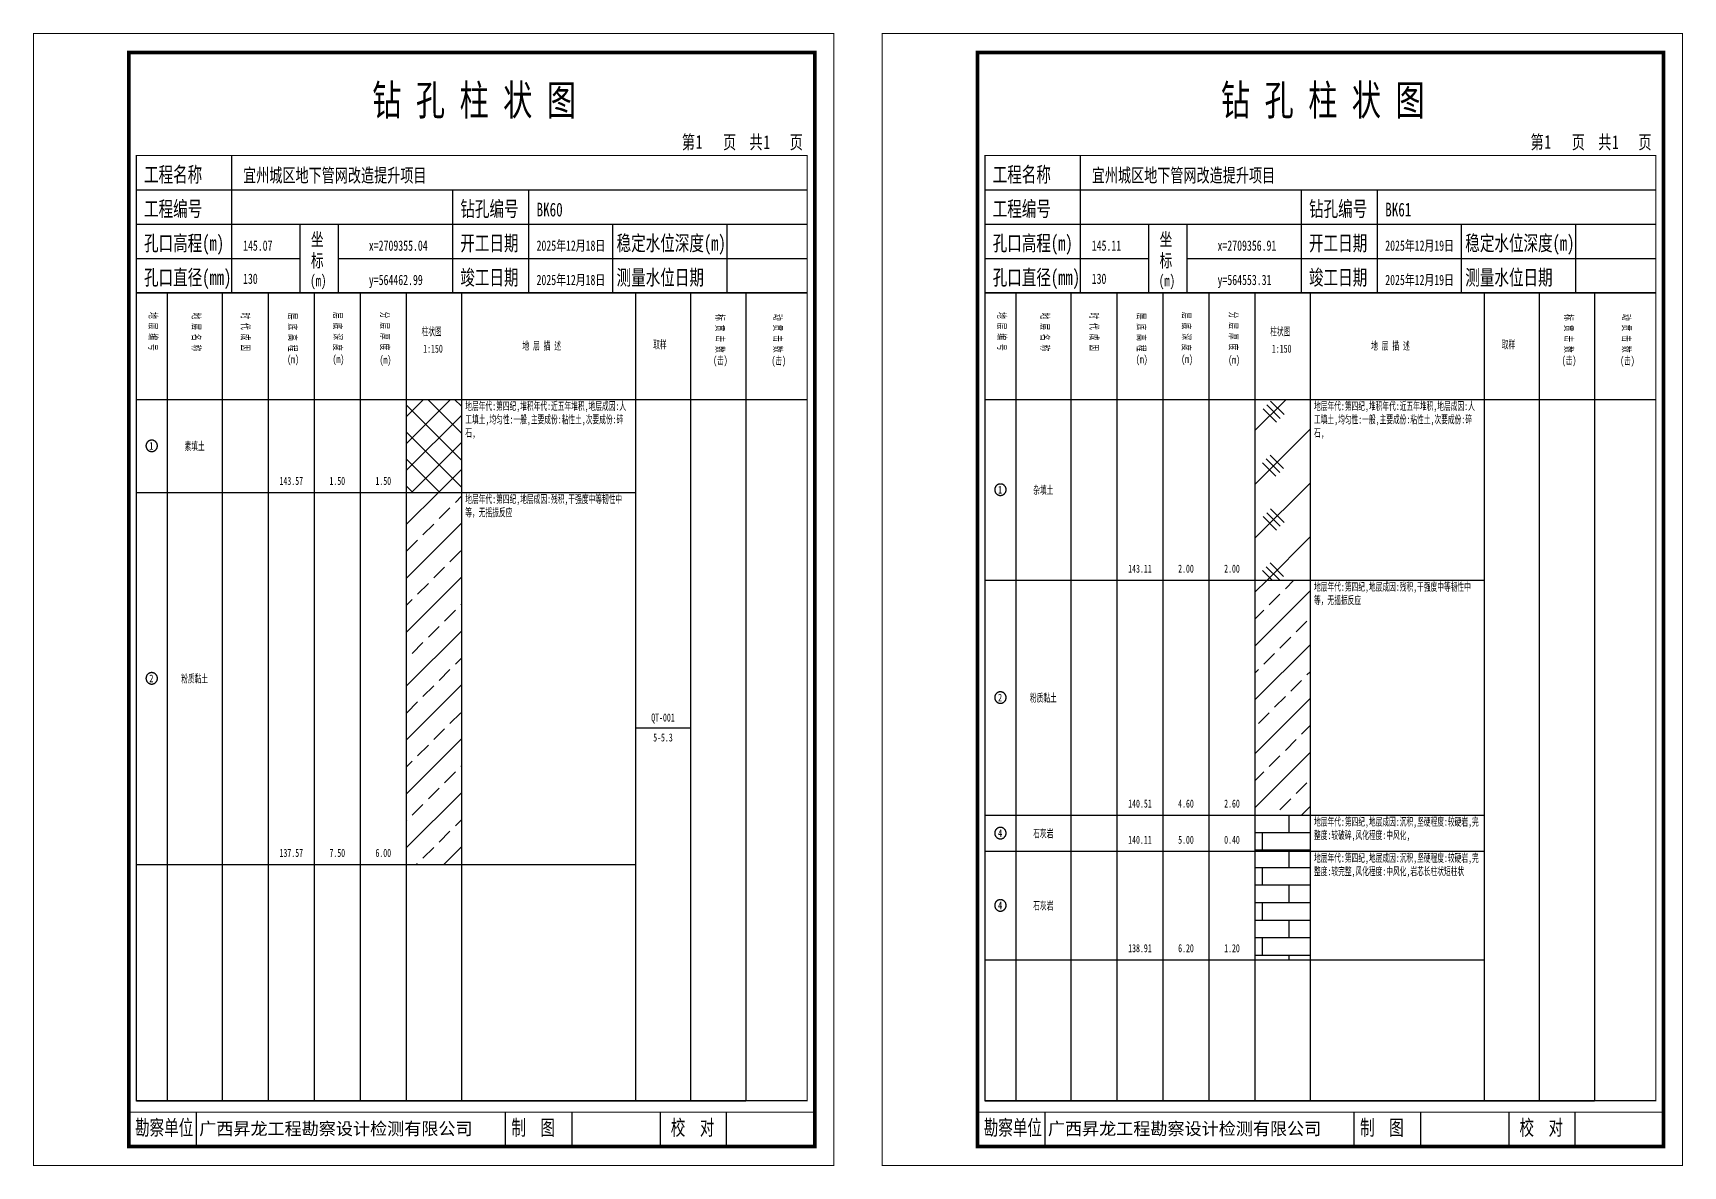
# Model space of a CAD drawing. Header units: millimetres. Extents: x 0 to 2711117, y 0 to 567555.
# Drawn here: x 16701.4 to 17134.3, y -0.1 to 297.1 of the extents above; entities that cross this region are included whole.
import ezdxf
from ezdxf.enums import TextEntityAlignment as Align

# ---------------------------------------------------------------- set-up
doc = ezdxf.new("R2010")
doc.units = ezdxf.units.MM
doc.layers.add('GICAD_POU_TEXTS', color=7, linetype='Continuous')
doc.layers.add('勘察点图例', color=7, linetype='Continuous')
doc.styles.add('HEAD_FONT', font='simfang.ttf', dxfattribs={"width": 0.6})
doc.styles.add('HEAD_FONT2', font='simfang.ttf', dxfattribs={"width": 0.6})
doc.styles.add('HT', font='simhei.ttf')
doc.styles.add('LZ_FONT', font='simfang.ttf', dxfattribs={"width": 0.7, "height": 8})
doc.styles.add('成果图图块', font='simfang.ttf', dxfattribs={"height": 2.5})
doc.styles.add('成果图表体', font='simfang.ttf', dxfattribs={"width": 0.6, "height": 2.1})
pattern_1 = [(45, (0, 0), (-7.071068, 7.071068), []), (45, (7.071, 0), (-7.071068, 7.071068), [4, -2])]
pattern_2 = [(0, (0, 0), (0, 4.6), []), (90, (0, 0), (-7, 4.6), [4.6, -4.6])]

# ---------------------------------------------------------------- blocks, each defined once
blk = doc.blocks.new('BK60')
for p, q in [((52, 229), (52, 265)), ((27, 256), (203, 256)), ((110, 229), (110, 256)), ((130, 229), (130, 256)), ((27, 247), (203, 247)), ((70, 229), (70, 247)), ((80, 229), (80, 247)), ((152, 229), (152, 247)), ((182, 229), (182, 247)), ((27, 238), (70, 238)), ((80, 238), (203, 238)), ((27, 229), (35.05, 229)), ((35.05, 229), (35.05, 17)), ((35.05, 229), (49.53, 229)), ((49.53, 229), (49.53, 17)), ((49.53, 229), (61.6, 229)), ((61.6, 229), (61.6, 17)), ((61.6, 229), (73.68, 229)), ((73.68, 229), (73.68, 17)), ((73.68, 229), (85.75, 229)), ((85.75, 229), (85.75, 17)), ((85.75, 229), (97.82, 229)), ((97.82, 229), (97.82, 17)), ((97.82, 229), (112.3, 229)), ((112.3, 229), (112.3, 17)), ((112.3, 229), (157.93, 229)), ((157.93, 229), (157.93, 17)), ((157.93, 229), (172.42, 229)), ((172.42, 229), (172.42, 17)), ((172.42, 229), (186.9, 229)), ((186.9, 229), (186.9, 17)), ((186.9, 229), (203, 229)), ((27, 201), (203, 201)), ((27, 17), (35.05, 17)), ((35.05, 17), (49.53, 17)), ((42.74, 4.95), (42.74, 13.95)), ((42.74, 4.95), (42.74, 13.95)), ((49.53, 17), (61.6, 17)), ((61.6, 17), (73.68, 17)), ((73.68, 17), (85.75, 17)), ((85.75, 17), (97.82, 17)), ((97.82, 17), (112.3, 17)), ((112.3, 17), (157.93, 17)), ((123.83, 4.95), (123.83, 13.95)), ((141.38, 4.95), (141.38, 13.95)), ((157.93, 17), (172.42, 17)), ((164.48, 4.95), (164.48, 13.95)), ((172.42, 17), (186.9, 17)), ((181.84, 4.95), (181.84, 13.95)), ((181.84, 4.95), (181.84, 13.95))]:
    blk.add_line(p, q)
for points, const_width in [([(0, 0), (210, 0), (210, 297), (0, 297)], 0.25), ([(25, 5), (205, 5), (205, 292), (25, 292)], 1), ([(27, 265), (203, 265), (203, 17), (27, 17)], 0.3)]:
    blk.add_lwpolyline(points, close=True, dxfattribs=dict(const_width=const_width))
at = {"const_width": 0.3}
for points in [[(27, 229), (203, 229)], [(25, 14), (205, 14)]]:
    blk.add_lwpolyline(points, dxfattribs=at)
at = {"style": 'LZ_FONT', "width": 0.7}
for s, height, p in [('钻 孔 柱 状 图', 8, (88.9, 275.54)), ('第', 3.6, (170.12, 266.7)), ('1', 3.6, (173.78, 266.75)), ('页', 3.6, (180.96, 266.7)), ('共', 3.6, (187.88, 266.7)), ('1', 3.6, (191.54, 266.7)), ('页', 3.6, (198.44, 266.7)), ('工程名称', 4, (29, 258)), ('宜州城区地下管网改造提升项目', 3.6, (55, 258)), ('工程编号', 4, (29, 249)), ('钻孔编号', 4, (112, 249)), ('BK60', 3.6, (132, 249)), ('孔口高程(m)', 4, (29, 240)), ('145.07', 2.7, (55, 240)), ('坐', 3.5, (72.79, 241.24)), ('x=2709355.04', 2.7, (88, 240)), ('开工日期', 4, (112, 240)), ('2025年12月18日', 2.7, (132, 240)), ('稳定水位深度(m)', 4, (153, 240)), ('标', 3.5, (72.79, 235.7)), ('孔口直径(mm)', 4, (29, 231)), ('130', 2.7, (54.98, 231.31)), ('(m) ', 3, (72.59, 230.65)), ('竣工日期', 4, (112, 231)), ('2025年12月18日', 2.7, (132, 231)), ('测量水位日期', 4, (153, 231)), ('y=564462.99', 2.7, (88, 231)), ('勘察单位', 4, (26.65, 7.95)), ('制  图', 4, (125.4, 7.95)), ('校  对', 4, (167.22, 7.95))]:
    blk.add_text(s, height=height, dxfattribs=at).set_placement(p)
at = {"style": 'HT'}
blk.add_text('广西昇龙工程勘察设计检测有限公司', height=3.2865, dxfattribs=at).set_placement((43.48, 8.02))
at = {"char_height": 2.1, "width": 22.806, "attachment_point": 1, "rotation": 270, "style": 'HEAD_FONT'}
for s, insert in [('地 层 编 号', (32.46, 223.92)), ('地 层 名 称', (43.79, 223.76)), ('时 代 成 因', (56.67, 223.83)), ('层 底 高 程', (69.07, 223.71)), ('层 底 深 度', (80.9, 223.91)), ('分 层 厚 度', (93.26, 224.01)), ('标 贯 击 数', (181.21, 223.37)), ('动 贯 击 数', (196.38, 223.43))]:
    blk.add_mtext(s, dxfattribs=dict(at, insert=insert))
at = {"char_height": 2.1, "attachment_point": 1}
for s, insert, width, style in [('柱状图', (101.82, 219.87), 7.855, 'HEAD_FONT2'), ('取样', (162.58, 216.44), 7.855, 'HEAD_FONT2'), ('(m)', (66.58, 212.56), 4.7944, 'HEAD_FONT'), ('(m)', (78.47, 212.61), 4.7944, 'HEAD_FONT'), ('(m)', (90.81, 212.43), 4.7944, 'HEAD_FONT'), ('1:150', (102.26, 215.36), 6.9223, 'HEAD_FONT2'), ('地 层 描 述', (128.29, 216.11), 22.0781, 'HEAD_FONT2'), ('(击)', (178.33, 212.31), 7.855, 'HEAD_FONT2'), ('(击)', (193.64, 212.22), 7.855, 'HEAD_FONT2')]:
    blk.add_mtext(s, dxfattribs=dict(at, insert=insert, width=width, style=style))
blk = doc.blocks.new('BK60_0')
at = {"color": 7}
blk.add_polyline3d([(-1.5, 0.02, 0), (-1.5, -0.06, 0), (-1.49, -0.13, 0), (-1.48, -0.2, 0), (-1.47, -0.28, 0), (-1.46, -0.35, 0), (-1.44, -0.42, 0), (-1.41, -0.49, 0), (-1.39, -0.56, 0), (-1.36, -0.63, 0), (-1.32, -0.69, 0), (-1.29, -0.76, 0), (-1.25, -0.82, 0), (-1.2, -0.88, 0), (-1.16, -0.94, 0), (-1.11, -0.99, 0), (-1.06, -1.04, 0), (-1.01, -1.1, 0), (-0.95, -1.14, 0), (-0.89, -1.19, 0), (-0.83, -1.23, 0), (-0.77, -1.27, 0), (-0.71, -1.31, 0), (-0.64, -1.34, 0), (-0.57, -1.37, 0), (-0.51, -1.4, 0), (-0.44, -1.42, 0), (-0.36, -1.44, 0), (-0.29, -1.46, 0), (-0.22, -1.47, 0), (-0.15, -1.48, 0), (-0.07, -1.48, 0), (0, -1.48, 0), (0.07, -1.48, 0), (0.15, -1.48, 0), (0.22, -1.47, 0), (0.29, -1.46, 0), (0.36, -1.44, 0), (0.44, -1.42, 0), (0.51, -1.4, 0), (0.57, -1.37, 0), (0.64, -1.34, 0), (0.71, -1.31, 0), (0.77, -1.27, 0), (0.83, -1.23, 0), (0.89, -1.19, 0), (0.95, -1.14, 0), (1.01, -1.1, 0), (1.06, -1.04, 0), (1.11, -0.99, 0), (1.16, -0.94, 0), (1.2, -0.88, 0), (1.25, -0.82, 0), (1.29, -0.76, 0), (1.32, -0.69, 0), (1.36, -0.63, 0), (1.39, -0.56, 0), (1.41, -0.49, 0), (1.44, -0.42, 0), (1.46, -0.35, 0), (1.47, -0.28, 0), (1.48, -0.2, 0), (1.49, -0.13, 0), (1.5, -0.06, 0), (1.5, 0.02, 0), (1.5, 0.09, 0), (1.49, 0.16, 0), (1.48, 0.24, 0), (1.47, 0.31, 0), (1.46, 0.38, 0), (1.44, 0.45, 0), (1.41, 0.52, 0), (1.39, 0.59, 0), (1.36, 0.66, 0), (1.32, 0.72, 0), (1.29, 0.79, 0), (1.25, 0.85, 0), (1.2, 0.91, 0), (1.16, 0.97, 0), (1.11, 1.02, 0), (1.06, 1.08, 0), (1.01, 1.13, 0), (0.95, 1.18, 0), (0.89, 1.22, 0), (0.83, 1.26, 0), (0.77, 1.3, 0), (0.71, 1.34, 0), (0.64, 1.37, 0), (0.57, 1.4, 0), (0.51, 1.43, 0), (0.44, 1.45, 0), (0.36, 1.47, 0), (0.29, 1.49, 0), (0.22, 1.5, 0), (0.15, 1.51, 0), (0.07, 1.51, 0), (0, 1.52, 0), (-0.07, 1.51, 0), (-0.15, 1.51, 0), (-0.22, 1.5, 0), (-0.29, 1.49, 0), (-0.36, 1.47, 0), (-0.44, 1.45, 0), (-0.51, 1.43, 0), (-0.57, 1.4, 0), (-0.64, 1.37, 0), (-0.71, 1.34, 0), (-0.77, 1.3, 0), (-0.83, 1.26, 0), (-0.89, 1.22, 0), (-0.95, 1.18, 0), (-1.01, 1.13, 0), (-1.06, 1.08, 0), (-1.11, 1.02, 0), (-1.16, 0.97, 0), (-1.2, 0.91, 0), (-1.25, 0.85, 0), (-1.29, 0.79, 0), (-1.32, 0.72, 0), (-1.36, 0.66, 0), (-1.39, 0.59, 0), (-1.41, 0.52, 0), (-1.44, 0.45, 0), (-1.46, 0.38, 0), (-1.47, 0.31, 0), (-1.48, 0.24, 0), (-1.49, 0.16, 0), (-1.5, 0.09, 0), (-1.5, 0.02, 0)], dxfattribs=at)
at = {"layer": 'GICAD_POU_TEXTS', "color": 7, "style": '成果图图块', "width": 0.7}
blk.add_text('1', height=2, dxfattribs=at).set_placement((-0.09, -0.99), align=Align.CENTER)
blk = doc.blocks.new('BK60_1')
at = {"color": 7}
blk.add_polyline3d([(-1.5, 0.02, 0), (-1.5, -0.06, 0), (-1.49, -0.13, 0), (-1.48, -0.2, 0), (-1.47, -0.28, 0), (-1.46, -0.35, 0), (-1.44, -0.42, 0), (-1.41, -0.49, 0), (-1.39, -0.56, 0), (-1.36, -0.63, 0), (-1.32, -0.69, 0), (-1.29, -0.76, 0), (-1.25, -0.82, 0), (-1.2, -0.88, 0), (-1.16, -0.94, 0), (-1.11, -0.99, 0), (-1.06, -1.04, 0), (-1.01, -1.1, 0), (-0.95, -1.14, 0), (-0.89, -1.19, 0), (-0.83, -1.23, 0), (-0.77, -1.27, 0), (-0.71, -1.31, 0), (-0.64, -1.34, 0), (-0.57, -1.37, 0), (-0.51, -1.4, 0), (-0.44, -1.42, 0), (-0.36, -1.44, 0), (-0.29, -1.46, 0), (-0.22, -1.47, 0), (-0.15, -1.48, 0), (-0.07, -1.48, 0), (0, -1.48, 0), (0.07, -1.48, 0), (0.15, -1.48, 0), (0.22, -1.47, 0), (0.29, -1.46, 0), (0.36, -1.44, 0), (0.44, -1.42, 0), (0.51, -1.4, 0), (0.57, -1.37, 0), (0.64, -1.34, 0), (0.71, -1.31, 0), (0.77, -1.27, 0), (0.83, -1.23, 0), (0.89, -1.19, 0), (0.95, -1.14, 0), (1.01, -1.1, 0), (1.06, -1.04, 0), (1.11, -0.99, 0), (1.16, -0.94, 0), (1.2, -0.88, 0), (1.25, -0.82, 0), (1.29, -0.76, 0), (1.32, -0.69, 0), (1.36, -0.63, 0), (1.39, -0.56, 0), (1.41, -0.49, 0), (1.44, -0.42, 0), (1.46, -0.35, 0), (1.47, -0.28, 0), (1.48, -0.2, 0), (1.49, -0.13, 0), (1.5, -0.06, 0), (1.5, 0.02, 0), (1.5, 0.09, 0), (1.49, 0.16, 0), (1.48, 0.24, 0), (1.47, 0.31, 0), (1.46, 0.38, 0), (1.44, 0.45, 0), (1.41, 0.52, 0), (1.39, 0.59, 0), (1.36, 0.66, 0), (1.32, 0.72, 0), (1.29, 0.79, 0), (1.25, 0.85, 0), (1.2, 0.91, 0), (1.16, 0.97, 0), (1.11, 1.02, 0), (1.06, 1.08, 0), (1.01, 1.13, 0), (0.95, 1.18, 0), (0.89, 1.22, 0), (0.83, 1.26, 0), (0.77, 1.3, 0), (0.71, 1.34, 0), (0.64, 1.37, 0), (0.57, 1.4, 0), (0.51, 1.43, 0), (0.44, 1.45, 0), (0.36, 1.47, 0), (0.29, 1.49, 0), (0.22, 1.5, 0), (0.15, 1.51, 0), (0.07, 1.51, 0), (0, 1.52, 0), (-0.07, 1.51, 0), (-0.15, 1.51, 0), (-0.22, 1.5, 0), (-0.29, 1.49, 0), (-0.36, 1.47, 0), (-0.44, 1.45, 0), (-0.51, 1.43, 0), (-0.57, 1.4, 0), (-0.64, 1.37, 0), (-0.71, 1.34, 0), (-0.77, 1.3, 0), (-0.83, 1.26, 0), (-0.89, 1.22, 0), (-0.95, 1.18, 0), (-1.01, 1.13, 0), (-1.06, 1.08, 0), (-1.11, 1.02, 0), (-1.16, 0.97, 0), (-1.2, 0.91, 0), (-1.25, 0.85, 0), (-1.29, 0.79, 0), (-1.32, 0.72, 0), (-1.36, 0.66, 0), (-1.39, 0.59, 0), (-1.41, 0.52, 0), (-1.44, 0.45, 0), (-1.46, 0.38, 0), (-1.47, 0.31, 0), (-1.48, 0.24, 0), (-1.49, 0.16, 0), (-1.5, 0.09, 0), (-1.5, 0.02, 0)], dxfattribs=at)
at = {"layer": 'GICAD_POU_TEXTS', "color": 7, "style": '成果图图块', "width": 0.7}
blk.add_text('2', height=2, dxfattribs=at).set_placement((-0.09, -0.99), align=Align.CENTER)
blk = doc.blocks.new('BK61')
for p, q in [((52, 229), (52, 265)), ((27, 256), (203, 256)), ((110, 229), (110, 256)), ((130, 229), (130, 256)), ((27, 247), (203, 247)), ((70, 229), (70, 247)), ((80, 229), (80, 247)), ((152, 229), (152, 247)), ((182, 229), (182, 247)), ((27, 238), (70, 238)), ((80, 238), (203, 238)), ((27, 229), (35.05, 229)), ((35.05, 229), (35.05, 17)), ((35.05, 229), (49.53, 229)), ((49.53, 229), (49.53, 17)), ((49.53, 229), (61.6, 229)), ((61.6, 229), (61.6, 17)), ((61.6, 229), (73.68, 229)), ((73.68, 229), (73.68, 17)), ((73.68, 229), (85.75, 229)), ((85.75, 229), (85.75, 17)), ((85.75, 229), (97.82, 229)), ((97.82, 229), (97.82, 17)), ((97.82, 229), (112.3, 229)), ((112.3, 229), (112.3, 17)), ((112.3, 229), (157.93, 229)), ((157.93, 229), (157.93, 17)), ((157.93, 229), (172.42, 229)), ((172.42, 229), (172.42, 17)), ((172.42, 229), (186.9, 229)), ((186.9, 229), (186.9, 17)), ((186.9, 229), (203, 229)), ((27, 201), (203, 201)), ((27, 17), (35.05, 17)), ((35.05, 17), (49.53, 17)), ((42.74, 4.95), (42.74, 13.95)), ((42.74, 4.95), (42.74, 13.95)), ((49.53, 17), (61.6, 17)), ((61.6, 17), (73.68, 17)), ((73.68, 17), (85.75, 17)), ((85.75, 17), (97.82, 17)), ((97.82, 17), (112.3, 17)), ((112.3, 17), (157.93, 17)), ((123.83, 4.95), (123.83, 13.95)), ((141.38, 4.95), (141.38, 13.95)), ((157.93, 17), (172.42, 17)), ((164.48, 4.95), (164.48, 13.95)), ((172.42, 17), (186.9, 17)), ((181.84, 4.95), (181.84, 13.95)), ((181.84, 4.95), (181.84, 13.95))]:
    blk.add_line(p, q)
for points, const_width in [([(0, 0), (210, 0), (210, 297), (0, 297)], 0.25), ([(25, 5), (205, 5), (205, 292), (25, 292)], 1), ([(27, 265), (203, 265), (203, 17), (27, 17)], 0.3)]:
    blk.add_lwpolyline(points, close=True, dxfattribs=dict(const_width=const_width))
at = {"const_width": 0.3}
for points in [[(27, 229), (203, 229)], [(25, 14), (205, 14)]]:
    blk.add_lwpolyline(points, dxfattribs=at)
at = {"style": 'LZ_FONT', "width": 0.7}
for s, height, p in [('钻 孔 柱 状 图', 8, (88.9, 275.54)), ('第', 3.6, (170.12, 266.7)), ('1', 3.6, (173.78, 266.75)), ('页', 3.6, (180.96, 266.7)), ('共', 3.6, (187.88, 266.7)), ('1', 3.6, (191.54, 266.7)), ('页', 3.6, (198.44, 266.7)), ('工程名称', 4, (29, 258)), ('宜州城区地下管网改造提升项目', 3.6, (55, 258)), ('工程编号', 4, (29, 249)), ('钻孔编号', 4, (112, 249)), ('BK61', 3.6, (132, 249)), ('孔口高程(m)', 4, (29, 240)), ('145.11', 2.7, (55, 240)), ('坐', 3.5, (72.79, 241.24)), ('x=2709356.91', 2.7, (88, 240)), ('开工日期', 4, (112, 240)), ('2025年12月19日', 2.7, (132, 240)), ('稳定水位深度(m)', 4, (153, 240)), ('标', 3.5, (72.79, 235.7)), ('孔口直径(mm)', 4, (29, 231)), ('130', 2.7, (54.98, 231.31)), ('(m) ', 3, (72.59, 230.65)), ('竣工日期', 4, (112, 231)), ('2025年12月19日', 2.7, (132, 231)), ('测量水位日期', 4, (153, 231)), ('y=564553.31', 2.7, (88, 231)), ('勘察单位', 4, (26.65, 7.95)), ('制  图', 4, (125.4, 7.95)), ('校  对', 4, (167.22, 7.95))]:
    blk.add_text(s, height=height, dxfattribs=at).set_placement(p)
at = {"style": 'HT'}
blk.add_text('广西昇龙工程勘察设计检测有限公司', height=3.2865, dxfattribs=at).set_placement((43.48, 8.02))
at = {"char_height": 2.1, "width": 22.806, "attachment_point": 1, "rotation": 270, "style": 'HEAD_FONT'}
for s, insert in [('地 层 编 号', (32.46, 223.92)), ('地 层 名 称', (43.79, 223.76)), ('时 代 成 因', (56.67, 223.83)), ('层 底 高 程', (69.07, 223.71)), ('层 底 深 度', (80.9, 223.91)), ('分 层 厚 度', (93.26, 224.01)), ('标 贯 击 数', (181.21, 223.37)), ('动 贯 击 数', (196.38, 223.43))]:
    blk.add_mtext(s, dxfattribs=dict(at, insert=insert))
at = {"char_height": 2.1, "attachment_point": 1}
for s, insert, width, style in [('柱状图', (101.82, 219.87), 7.855, 'HEAD_FONT2'), ('取样', (162.58, 216.44), 7.855, 'HEAD_FONT2'), ('(m)', (66.58, 212.56), 4.7944, 'HEAD_FONT'), ('(m)', (78.47, 212.61), 4.7944, 'HEAD_FONT'), ('(m)', (90.81, 212.43), 4.7944, 'HEAD_FONT'), ('1:150', (102.26, 215.36), 6.9223, 'HEAD_FONT2'), ('地 层 描 述', (128.29, 216.11), 22.0781, 'HEAD_FONT2'), ('(击)', (178.33, 212.31), 7.855, 'HEAD_FONT2'), ('(击)', (193.64, 212.22), 7.855, 'HEAD_FONT2')]:
    blk.add_mtext(s, dxfattribs=dict(at, insert=insert, width=width, style=style))
blk = doc.blocks.new('BK61_0')
at = {"color": 7}
blk.add_polyline3d([(-1.5, 0.02, 0), (-1.5, -0.06, 0), (-1.49, -0.13, 0), (-1.48, -0.2, 0), (-1.47, -0.28, 0), (-1.46, -0.35, 0), (-1.44, -0.42, 0), (-1.41, -0.49, 0), (-1.39, -0.56, 0), (-1.36, -0.63, 0), (-1.32, -0.69, 0), (-1.29, -0.76, 0), (-1.25, -0.82, 0), (-1.2, -0.88, 0), (-1.16, -0.94, 0), (-1.11, -0.99, 0), (-1.06, -1.04, 0), (-1.01, -1.1, 0), (-0.95, -1.14, 0), (-0.89, -1.19, 0), (-0.83, -1.23, 0), (-0.77, -1.27, 0), (-0.71, -1.31, 0), (-0.64, -1.34, 0), (-0.57, -1.37, 0), (-0.51, -1.4, 0), (-0.44, -1.42, 0), (-0.36, -1.44, 0), (-0.29, -1.46, 0), (-0.22, -1.47, 0), (-0.15, -1.48, 0), (-0.07, -1.48, 0), (0, -1.48, 0), (0.07, -1.48, 0), (0.15, -1.48, 0), (0.22, -1.47, 0), (0.29, -1.46, 0), (0.36, -1.44, 0), (0.44, -1.42, 0), (0.51, -1.4, 0), (0.57, -1.37, 0), (0.64, -1.34, 0), (0.71, -1.31, 0), (0.77, -1.27, 0), (0.83, -1.23, 0), (0.89, -1.19, 0), (0.95, -1.14, 0), (1.01, -1.1, 0), (1.06, -1.04, 0), (1.11, -0.99, 0), (1.16, -0.94, 0), (1.2, -0.88, 0), (1.25, -0.82, 0), (1.29, -0.76, 0), (1.32, -0.69, 0), (1.36, -0.63, 0), (1.39, -0.56, 0), (1.41, -0.49, 0), (1.44, -0.42, 0), (1.46, -0.35, 0), (1.47, -0.28, 0), (1.48, -0.2, 0), (1.49, -0.13, 0), (1.5, -0.06, 0), (1.5, 0.02, 0), (1.5, 0.09, 0), (1.49, 0.16, 0), (1.48, 0.24, 0), (1.47, 0.31, 0), (1.46, 0.38, 0), (1.44, 0.45, 0), (1.41, 0.52, 0), (1.39, 0.59, 0), (1.36, 0.66, 0), (1.32, 0.72, 0), (1.29, 0.79, 0), (1.25, 0.85, 0), (1.2, 0.91, 0), (1.16, 0.97, 0), (1.11, 1.02, 0), (1.06, 1.08, 0), (1.01, 1.13, 0), (0.95, 1.18, 0), (0.89, 1.22, 0), (0.83, 1.26, 0), (0.77, 1.3, 0), (0.71, 1.34, 0), (0.64, 1.37, 0), (0.57, 1.4, 0), (0.51, 1.43, 0), (0.44, 1.45, 0), (0.36, 1.47, 0), (0.29, 1.49, 0), (0.22, 1.5, 0), (0.15, 1.51, 0), (0.07, 1.51, 0), (0, 1.52, 0), (-0.07, 1.51, 0), (-0.15, 1.51, 0), (-0.22, 1.5, 0), (-0.29, 1.49, 0), (-0.36, 1.47, 0), (-0.44, 1.45, 0), (-0.51, 1.43, 0), (-0.57, 1.4, 0), (-0.64, 1.37, 0), (-0.71, 1.34, 0), (-0.77, 1.3, 0), (-0.83, 1.26, 0), (-0.89, 1.22, 0), (-0.95, 1.18, 0), (-1.01, 1.13, 0), (-1.06, 1.08, 0), (-1.11, 1.02, 0), (-1.16, 0.97, 0), (-1.2, 0.91, 0), (-1.25, 0.85, 0), (-1.29, 0.79, 0), (-1.32, 0.72, 0), (-1.36, 0.66, 0), (-1.39, 0.59, 0), (-1.41, 0.52, 0), (-1.44, 0.45, 0), (-1.46, 0.38, 0), (-1.47, 0.31, 0), (-1.48, 0.24, 0), (-1.49, 0.16, 0), (-1.5, 0.09, 0), (-1.5, 0.02, 0)], dxfattribs=at)
at = {"layer": 'GICAD_POU_TEXTS', "color": 7, "style": '成果图图块', "width": 0.7}
blk.add_text('1', height=2, dxfattribs=at).set_placement((-0.09, -0.99), align=Align.CENTER)
blk = doc.blocks.new('BK61_1')
at = {"color": 7}
blk.add_polyline3d([(-1.5, 0.02, 0), (-1.5, -0.06, 0), (-1.49, -0.13, 0), (-1.48, -0.2, 0), (-1.47, -0.28, 0), (-1.46, -0.35, 0), (-1.44, -0.42, 0), (-1.41, -0.49, 0), (-1.39, -0.56, 0), (-1.36, -0.63, 0), (-1.32, -0.69, 0), (-1.29, -0.76, 0), (-1.25, -0.82, 0), (-1.2, -0.88, 0), (-1.16, -0.94, 0), (-1.11, -0.99, 0), (-1.06, -1.04, 0), (-1.01, -1.1, 0), (-0.95, -1.14, 0), (-0.89, -1.19, 0), (-0.83, -1.23, 0), (-0.77, -1.27, 0), (-0.71, -1.31, 0), (-0.64, -1.34, 0), (-0.57, -1.37, 0), (-0.51, -1.4, 0), (-0.44, -1.42, 0), (-0.36, -1.44, 0), (-0.29, -1.46, 0), (-0.22, -1.47, 0), (-0.15, -1.48, 0), (-0.07, -1.48, 0), (0, -1.48, 0), (0.07, -1.48, 0), (0.15, -1.48, 0), (0.22, -1.47, 0), (0.29, -1.46, 0), (0.36, -1.44, 0), (0.44, -1.42, 0), (0.51, -1.4, 0), (0.57, -1.37, 0), (0.64, -1.34, 0), (0.71, -1.31, 0), (0.77, -1.27, 0), (0.83, -1.23, 0), (0.89, -1.19, 0), (0.95, -1.14, 0), (1.01, -1.1, 0), (1.06, -1.04, 0), (1.11, -0.99, 0), (1.16, -0.94, 0), (1.2, -0.88, 0), (1.25, -0.82, 0), (1.29, -0.76, 0), (1.32, -0.69, 0), (1.36, -0.63, 0), (1.39, -0.56, 0), (1.41, -0.49, 0), (1.44, -0.42, 0), (1.46, -0.35, 0), (1.47, -0.28, 0), (1.48, -0.2, 0), (1.49, -0.13, 0), (1.5, -0.06, 0), (1.5, 0.02, 0), (1.5, 0.09, 0), (1.49, 0.16, 0), (1.48, 0.24, 0), (1.47, 0.31, 0), (1.46, 0.38, 0), (1.44, 0.45, 0), (1.41, 0.52, 0), (1.39, 0.59, 0), (1.36, 0.66, 0), (1.32, 0.72, 0), (1.29, 0.79, 0), (1.25, 0.85, 0), (1.2, 0.91, 0), (1.16, 0.97, 0), (1.11, 1.02, 0), (1.06, 1.08, 0), (1.01, 1.13, 0), (0.95, 1.18, 0), (0.89, 1.22, 0), (0.83, 1.26, 0), (0.77, 1.3, 0), (0.71, 1.34, 0), (0.64, 1.37, 0), (0.57, 1.4, 0), (0.51, 1.43, 0), (0.44, 1.45, 0), (0.36, 1.47, 0), (0.29, 1.49, 0), (0.22, 1.5, 0), (0.15, 1.51, 0), (0.07, 1.51, 0), (0, 1.52, 0), (-0.07, 1.51, 0), (-0.15, 1.51, 0), (-0.22, 1.5, 0), (-0.29, 1.49, 0), (-0.36, 1.47, 0), (-0.44, 1.45, 0), (-0.51, 1.43, 0), (-0.57, 1.4, 0), (-0.64, 1.37, 0), (-0.71, 1.34, 0), (-0.77, 1.3, 0), (-0.83, 1.26, 0), (-0.89, 1.22, 0), (-0.95, 1.18, 0), (-1.01, 1.13, 0), (-1.06, 1.08, 0), (-1.11, 1.02, 0), (-1.16, 0.97, 0), (-1.2, 0.91, 0), (-1.25, 0.85, 0), (-1.29, 0.79, 0), (-1.32, 0.72, 0), (-1.36, 0.66, 0), (-1.39, 0.59, 0), (-1.41, 0.52, 0), (-1.44, 0.45, 0), (-1.46, 0.38, 0), (-1.47, 0.31, 0), (-1.48, 0.24, 0), (-1.49, 0.16, 0), (-1.5, 0.09, 0), (-1.5, 0.02, 0)], dxfattribs=at)
at = {"layer": 'GICAD_POU_TEXTS', "color": 7, "style": '成果图图块', "width": 0.7}
blk.add_text('2', height=2, dxfattribs=at).set_placement((-0.09, -0.99), align=Align.CENTER)
blk = doc.blocks.new('BK61_2')
at = {"color": 7}
blk.add_polyline3d([(-1.5, 0.02, 0), (-1.5, -0.06, 0), (-1.49, -0.13, 0), (-1.48, -0.2, 0), (-1.47, -0.28, 0), (-1.46, -0.35, 0), (-1.44, -0.42, 0), (-1.41, -0.49, 0), (-1.39, -0.56, 0), (-1.36, -0.63, 0), (-1.32, -0.69, 0), (-1.29, -0.76, 0), (-1.25, -0.82, 0), (-1.2, -0.88, 0), (-1.16, -0.94, 0), (-1.11, -0.99, 0), (-1.06, -1.04, 0), (-1.01, -1.1, 0), (-0.95, -1.14, 0), (-0.89, -1.19, 0), (-0.83, -1.23, 0), (-0.77, -1.27, 0), (-0.71, -1.31, 0), (-0.64, -1.34, 0), (-0.57, -1.37, 0), (-0.51, -1.4, 0), (-0.44, -1.42, 0), (-0.36, -1.44, 0), (-0.29, -1.46, 0), (-0.22, -1.47, 0), (-0.15, -1.48, 0), (-0.07, -1.48, 0), (0, -1.48, 0), (0.07, -1.48, 0), (0.15, -1.48, 0), (0.22, -1.47, 0), (0.29, -1.46, 0), (0.36, -1.44, 0), (0.44, -1.42, 0), (0.51, -1.4, 0), (0.57, -1.37, 0), (0.64, -1.34, 0), (0.71, -1.31, 0), (0.77, -1.27, 0), (0.83, -1.23, 0), (0.89, -1.19, 0), (0.95, -1.14, 0), (1.01, -1.1, 0), (1.06, -1.04, 0), (1.11, -0.99, 0), (1.16, -0.94, 0), (1.2, -0.88, 0), (1.25, -0.82, 0), (1.29, -0.76, 0), (1.32, -0.69, 0), (1.36, -0.63, 0), (1.39, -0.56, 0), (1.41, -0.49, 0), (1.44, -0.42, 0), (1.46, -0.35, 0), (1.47, -0.28, 0), (1.48, -0.2, 0), (1.49, -0.13, 0), (1.5, -0.06, 0), (1.5, 0.02, 0), (1.5, 0.09, 0), (1.49, 0.16, 0), (1.48, 0.24, 0), (1.47, 0.31, 0), (1.46, 0.38, 0), (1.44, 0.45, 0), (1.41, 0.52, 0), (1.39, 0.59, 0), (1.36, 0.66, 0), (1.32, 0.72, 0), (1.29, 0.79, 0), (1.25, 0.85, 0), (1.2, 0.91, 0), (1.16, 0.97, 0), (1.11, 1.02, 0), (1.06, 1.08, 0), (1.01, 1.13, 0), (0.95, 1.18, 0), (0.89, 1.22, 0), (0.83, 1.26, 0), (0.77, 1.3, 0), (0.71, 1.34, 0), (0.64, 1.37, 0), (0.57, 1.4, 0), (0.51, 1.43, 0), (0.44, 1.45, 0), (0.36, 1.47, 0), (0.29, 1.49, 0), (0.22, 1.5, 0), (0.15, 1.51, 0), (0.07, 1.51, 0), (0, 1.52, 0), (-0.07, 1.51, 0), (-0.15, 1.51, 0), (-0.22, 1.5, 0), (-0.29, 1.49, 0), (-0.36, 1.47, 0), (-0.44, 1.45, 0), (-0.51, 1.43, 0), (-0.57, 1.4, 0), (-0.64, 1.37, 0), (-0.71, 1.34, 0), (-0.77, 1.3, 0), (-0.83, 1.26, 0), (-0.89, 1.22, 0), (-0.95, 1.18, 0), (-1.01, 1.13, 0), (-1.06, 1.08, 0), (-1.11, 1.02, 0), (-1.16, 0.97, 0), (-1.2, 0.91, 0), (-1.25, 0.85, 0), (-1.29, 0.79, 0), (-1.32, 0.72, 0), (-1.36, 0.66, 0), (-1.39, 0.59, 0), (-1.41, 0.52, 0), (-1.44, 0.45, 0), (-1.46, 0.38, 0), (-1.47, 0.31, 0), (-1.48, 0.24, 0), (-1.49, 0.16, 0), (-1.5, 0.09, 0), (-1.5, 0.02, 0)], dxfattribs=at)
at = {"layer": 'GICAD_POU_TEXTS', "color": 7, "style": '成果图图块', "width": 0.7}
blk.add_text('4', height=2, dxfattribs=at).set_placement((-0.09, -0.99), align=Align.CENTER)
blk = doc.blocks.new('BK61_3')
at = {"color": 7}
blk.add_polyline3d([(-1.5, 0.02, 0), (-1.5, -0.06, 0), (-1.49, -0.13, 0), (-1.48, -0.2, 0), (-1.47, -0.28, 0), (-1.46, -0.35, 0), (-1.44, -0.42, 0), (-1.41, -0.49, 0), (-1.39, -0.56, 0), (-1.36, -0.63, 0), (-1.32, -0.69, 0), (-1.29, -0.76, 0), (-1.25, -0.82, 0), (-1.2, -0.88, 0), (-1.16, -0.94, 0), (-1.11, -0.99, 0), (-1.06, -1.04, 0), (-1.01, -1.1, 0), (-0.95, -1.14, 0), (-0.89, -1.19, 0), (-0.83, -1.23, 0), (-0.77, -1.27, 0), (-0.71, -1.31, 0), (-0.64, -1.34, 0), (-0.57, -1.37, 0), (-0.51, -1.4, 0), (-0.44, -1.42, 0), (-0.36, -1.44, 0), (-0.29, -1.46, 0), (-0.22, -1.47, 0), (-0.15, -1.48, 0), (-0.07, -1.48, 0), (0, -1.48, 0), (0.07, -1.48, 0), (0.15, -1.48, 0), (0.22, -1.47, 0), (0.29, -1.46, 0), (0.36, -1.44, 0), (0.44, -1.42, 0), (0.51, -1.4, 0), (0.57, -1.37, 0), (0.64, -1.34, 0), (0.71, -1.31, 0), (0.77, -1.27, 0), (0.83, -1.23, 0), (0.89, -1.19, 0), (0.95, -1.14, 0), (1.01, -1.1, 0), (1.06, -1.04, 0), (1.11, -0.99, 0), (1.16, -0.94, 0), (1.2, -0.88, 0), (1.25, -0.82, 0), (1.29, -0.76, 0), (1.32, -0.69, 0), (1.36, -0.63, 0), (1.39, -0.56, 0), (1.41, -0.49, 0), (1.44, -0.42, 0), (1.46, -0.35, 0), (1.47, -0.28, 0), (1.48, -0.2, 0), (1.49, -0.13, 0), (1.5, -0.06, 0), (1.5, 0.02, 0), (1.5, 0.09, 0), (1.49, 0.16, 0), (1.48, 0.24, 0), (1.47, 0.31, 0), (1.46, 0.38, 0), (1.44, 0.45, 0), (1.41, 0.52, 0), (1.39, 0.59, 0), (1.36, 0.66, 0), (1.32, 0.72, 0), (1.29, 0.79, 0), (1.25, 0.85, 0), (1.2, 0.91, 0), (1.16, 0.97, 0), (1.11, 1.02, 0), (1.06, 1.08, 0), (1.01, 1.13, 0), (0.95, 1.18, 0), (0.89, 1.22, 0), (0.83, 1.26, 0), (0.77, 1.3, 0), (0.71, 1.34, 0), (0.64, 1.37, 0), (0.57, 1.4, 0), (0.51, 1.43, 0), (0.44, 1.45, 0), (0.36, 1.47, 0), (0.29, 1.49, 0), (0.22, 1.5, 0), (0.15, 1.51, 0), (0.07, 1.51, 0), (0, 1.52, 0), (-0.07, 1.51, 0), (-0.15, 1.51, 0), (-0.22, 1.5, 0), (-0.29, 1.49, 0), (-0.36, 1.47, 0), (-0.44, 1.45, 0), (-0.51, 1.43, 0), (-0.57, 1.4, 0), (-0.64, 1.37, 0), (-0.71, 1.34, 0), (-0.77, 1.3, 0), (-0.83, 1.26, 0), (-0.89, 1.22, 0), (-0.95, 1.18, 0), (-1.01, 1.13, 0), (-1.06, 1.08, 0), (-1.11, 1.02, 0), (-1.16, 0.97, 0), (-1.2, 0.91, 0), (-1.25, 0.85, 0), (-1.29, 0.79, 0), (-1.32, 0.72, 0), (-1.36, 0.66, 0), (-1.39, 0.59, 0), (-1.41, 0.52, 0), (-1.44, 0.45, 0), (-1.46, 0.38, 0), (-1.47, 0.31, 0), (-1.48, 0.24, 0), (-1.49, 0.16, 0), (-1.5, 0.09, 0), (-1.5, 0.02, 0)], dxfattribs=at)
at = {"layer": 'GICAD_POU_TEXTS', "color": 7, "style": '成果图图块', "width": 0.7}
blk.add_text('4', height=2, dxfattribs=at).set_placement((-0.09, -0.99), align=Align.CENTER)

msp = doc.modelspace()

# ---------------------------------------------------------------- hatches: boundary and pattern name
at = {"layer": '勘察点图例'}
h = msp.add_hatch(dxfattribs=at)
h.set_pattern_fill('GKSTT', color=256, scale=0.5, style=0, pattern_type=2)
h.set_pattern_definition([(45, (0, 0), (-3.5355339, 3.5355339), []), (135, (0, 0), (-3.5355339, -3.5355339), [])])
h.paths.add_polyline_path([(16799.31, 176.6), (16813.79, 176.6), (16813.79, 201), (16799.31, 201)])
h = msp.add_hatch(dxfattribs=at)
h.set_pattern_fill('GKZTT', color=256, scale=0.5, style=0, pattern_type=2)
h.set_pattern_definition([(45, (0, 0), (-7.071068, 7.071068), []), (135, (2.5, -1), (-14.142136, -14.142136), [5, -15]), (135, (1.5, -2), (-14.142136, -14.142136), [5, -15]), (135, (0.5, -3), (-14.142136, -14.142136), [5, -15]), (135, (16.5, -1), (-14.142136, -14.142136), [5, -15]), (135, (15.5, -2), (-14.142136, -14.142136), [5, -15]), (135, (14.5, -3), (-14.142136, -14.142136), [5, -15])])
h.paths.add_polyline_path([(17021.99, 153.58), (17036.48, 153.58), (17036.48, 201), (17021.99, 201)])
h = msp.add_hatch(dxfattribs=at)
h.set_pattern_fill('GKFZNT', color=256, scale=0.5, style=0, pattern_type=2)
h.set_pattern_definition(pattern_1)
h.paths.add_polyline_path([(16799.31, 79), (16813.79, 79), (16813.79, 176.6), (16799.31, 176.6)])
h = msp.add_hatch(dxfattribs=at)
h.set_pattern_fill('GKFZNT', color=256, scale=0.5, style=0, pattern_type=2)
h.set_pattern_definition(pattern_1)
h.paths.add_polyline_path([(17021.99, 91.94), (17036.48, 91.94), (17036.48, 153.58), (17021.99, 153.58)])
h = msp.add_hatch(dxfattribs=at)
h.set_pattern_fill('GKSHY', color=256, scale=0.5, style=0, pattern_type=2)
h.set_pattern_definition(pattern_2)
h.paths.add_polyline_path([(17021.99, 82.45), (17036.48, 82.45), (17036.48, 91.94), (17021.99, 91.94)])
h = msp.add_hatch(dxfattribs=at)
h.set_pattern_fill('GKSHY', color=256, scale=0.5, style=0, pattern_type=2)
h.set_pattern_definition(pattern_2)
h.paths.add_polyline_path([(17021.99, 54), (17036.48, 54), (17036.48, 82.45), (17021.99, 82.45)])

# ---------------------------------------------------------------- linework, layer by layer
for p, q in [((16728.49, 176.6), (16813.79, 176.6)), ((16813.79, 176.6), (16859.42, 176.6)), ((16951.17, 153.58), (17036.48, 153.58)), ((17036.48, 153.58), (17082.11, 153.58)), ((16859.42, 114.79), (16873.91, 114.79)), ((16951.17, 91.94), (17036.48, 91.94)), ((17036.48, 91.94), (17082.11, 91.94)), ((16951.17, 82.45), (17036.48, 82.45)), ((17036.48, 82.45), (17082.11, 82.45)), ((16728.49, 79), (16813.79, 79)), ((16813.79, 79), (16859.42, 79)), ((16951.17, 54), (17036.48, 54)), ((17036.48, 54), (17082.11, 54))]:
    msp.add_line(p, q, dxfattribs=at)

# ---------------------------------------------------------------- block references
for name, p in [('BK60', (16701.49, 0)), ('BK61', (16924.17, 0)), ('BK60_0', (16732.51, 188.8)), ('BK61_0', (16955.2, 177.29)), ('BK60_1', (16732.51, 127.8)), ('BK61_1', (16955.2, 122.76)), ('BK61_2', (16955.2, 87.19)), ('BK61_3', (16955.2, 68.23))]:
    msp.add_blockref(name, p, dxfattribs=at)

# ---------------------------------------------------------------- texts
at = {"layer": '勘察点图例', "style": '成果图表体', "width": 0.6}
for s, p in [('素填土', (16743.78, 188.8)), ('143.57', (16769.13, 179.6)), ('1.50', (16781.2, 179.6)), ('1.50', (16793.27, 179.6)), ('杂填土', (16966.46, 177.29)), ('143.11', (16991.81, 156.58)), ('2.00', (17003.89, 156.58)), ('2.00', (17015.96, 156.58)), ('粉质黏土', (16743.78, 127.8)), ('粉质黏土', (16966.46, 122.76)), ('QT-001', (16866.66, 117.29)), ('5-5.3', (16866.66, 112.29)), ('140.51', (16991.81, 94.94)), ('4.60', (17003.89, 94.94)), ('2.60', (17015.96, 94.94)), ('石灰岩', (16966.46, 87.19)), ('137.57', (16769.13, 82)), ('7.50', (16781.2, 82)), ('6.00', (16793.27, 82)), ('140.11', (16991.81, 85.45)), ('5.00', (17003.89, 85.45)), ('0.40', (17015.96, 85.45)), ('石灰岩', (16966.46, 68.23)), ('138.91', (16991.81, 57)), ('6.20', (17003.89, 57)), ('1.20', (17015.96, 57))]:
    msp.add_text(s, height=2.1, dxfattribs=at).set_placement(p, align=Align.MIDDLE)
at = {"layer": '勘察点图例', "char_height": 2.1, "width": 43.6296, "attachment_point": 1, "style": '成果图表体'}
for s, insert in [('地层年代:第四纪,堆积年代:近五年堆积,地层成因:人工填土,均匀性:一般,主要成份:粘性土,次要成份:碎石,', (16814.79, 200.3)), ('地层年代:第四纪,堆积年代:近五年堆积,地层成因:人工填土,均匀性:一般,主要成份:粘性土,次要成份:碎石,', (17037.48, 200.3)), ('地层年代:第四纪,地层成因:残积,干强度中等韧性中等，无摇振反应', (16814.79, 175.9)), ('地层年代:第四纪,地层成因:残积,干强度中等韧性中等，无摇振反应', (17037.48, 152.88)), ('地层年代:第四纪,地层成因:沉积,坚硬程度:较硬岩,完整度:较破碎,风化程度:中风化,', (17037.48, 91.24)), ('地层年代:第四纪,地层成因:沉积,坚硬程度:较硬岩,完整度:较完整,风化程度:中风化,岩芯长柱状短柱状', (17037.48, 81.75))]:
    msp.add_mtext(s, dxfattribs=dict(at, insert=insert))

doc.saveas('drawing.dxf')
